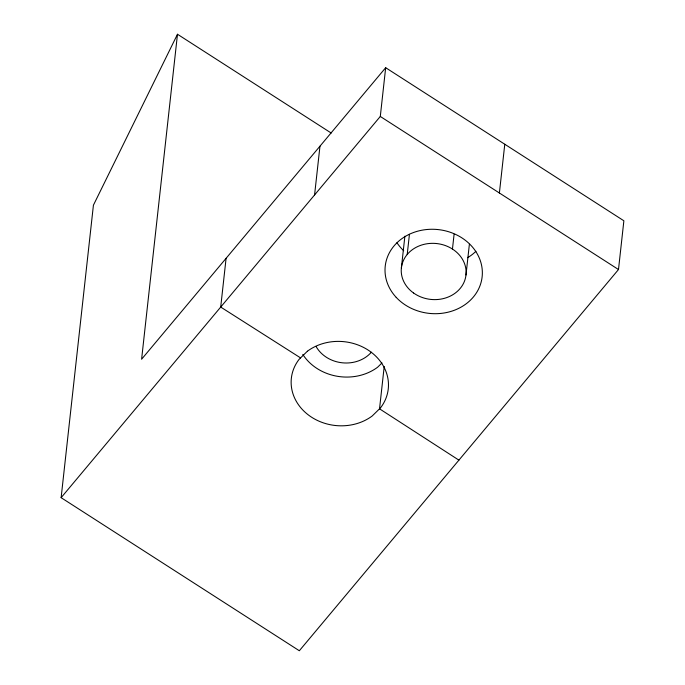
<?xml version="1.0" encoding="UTF-8"?>
<svg xmlns="http://www.w3.org/2000/svg" width="685" height="685" viewBox="0 0 685 685"><rect width="100%" height="100%" fill="white"/><g stroke="black" fill="none" stroke-linecap="round" stroke-linejoin="round"><path stroke-width="1.03" d="M177.483 34.25L141.607 359.231L385.672 67.704L623.872 220.784L618.495 269.53L299.328 650.75L61.128 497.67L93.417 205.192L177.483 34.25L331.189 133.027M226.093 258.313L220.707 307.06L300.569 357.904M314.578 194.942L319.964 146.196M61.128 497.67L380.295 116.459L385.672 67.704M384.216 366.441L379.533 408.825L458.907 460.14M401.376 267.963L404.886 236.171M407.215 254.469L409.442 234.338M452.46 249.057L454.095 234.219M465.988 274.993L469.379 244.262M499.391 192.99L504.776 144.244M381.982 362.947L377.589 367.246A48.746 42.136 6.3 0 1 302.804 354.419M380.295 116.459L618.495 269.53M475.912 251.318A48.746 42.136 6.3 0 1 467.615 257.697M403.688 250.736A48.746 42.136 6.3 0 1 396.949 242.721M371.356 352.218A32.495 28.085 6.3 0 1 316.205 346.704M307.411 351.217L299.114 359.325A48.746 42.136 6.3 0 0 308.019 414.682A48.746 42.136 6.3 0 0 372.203 415.992L380.5 407.875A48.746 42.136 6.3 0 0 371.595 352.527A48.746 42.136 6.3 0 0 307.411 351.217M413.552 292.983A32.495 28.085 6.3 0 0 465.783 276.449A32.495 28.085 6.3 0 0 421.712 244.999A32.495 28.085 6.3 0 0 413.552 292.983M396.204 297.367A48.746 42.136 6.3 0 0 479.32 287.417A48.746 42.136 6.3 0 0 425.522 229.655A48.746 42.136 6.3 0 0 396.204 297.367"/></g></svg>
